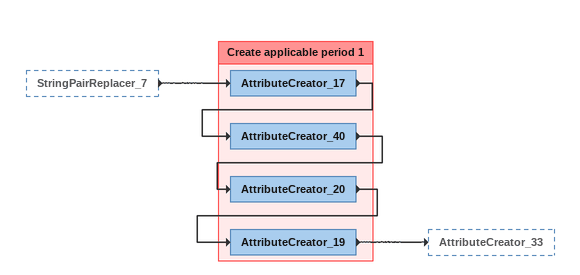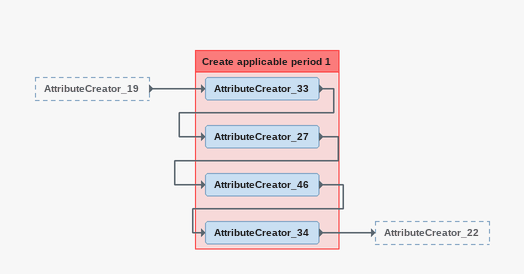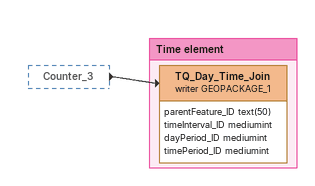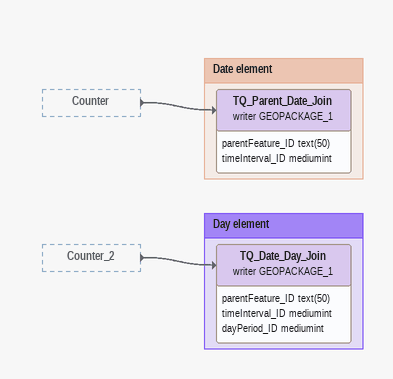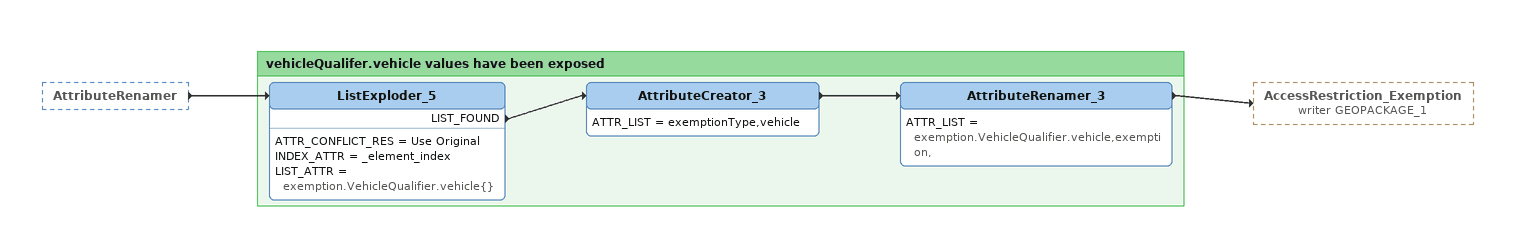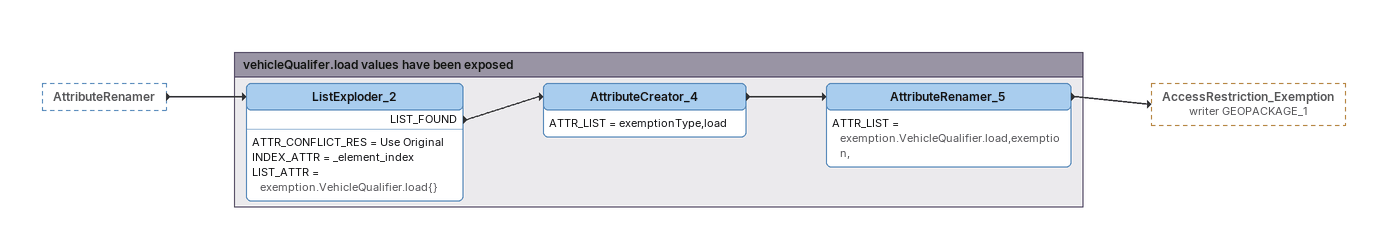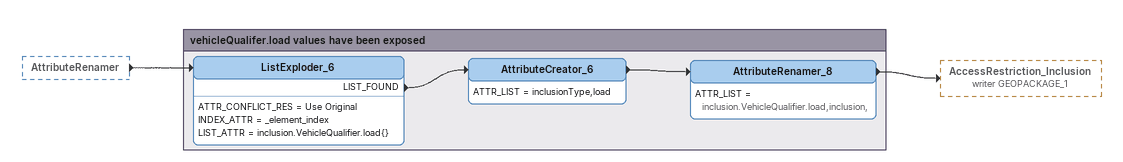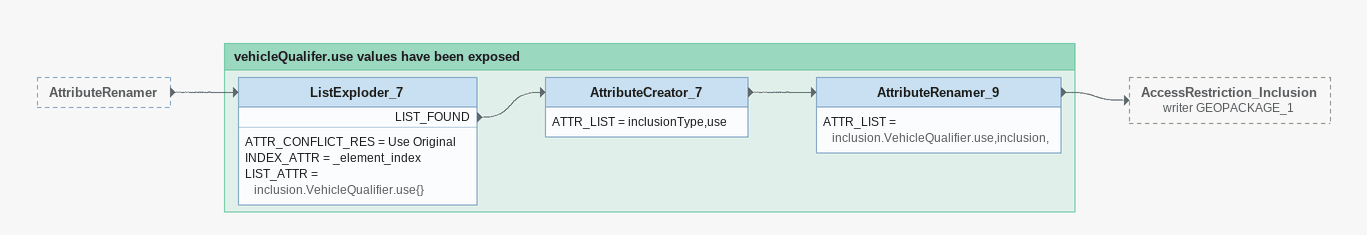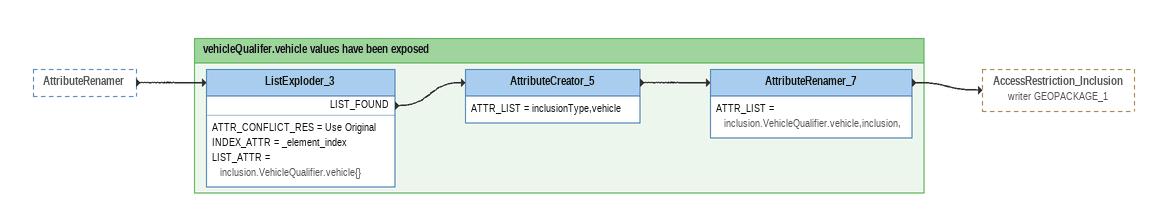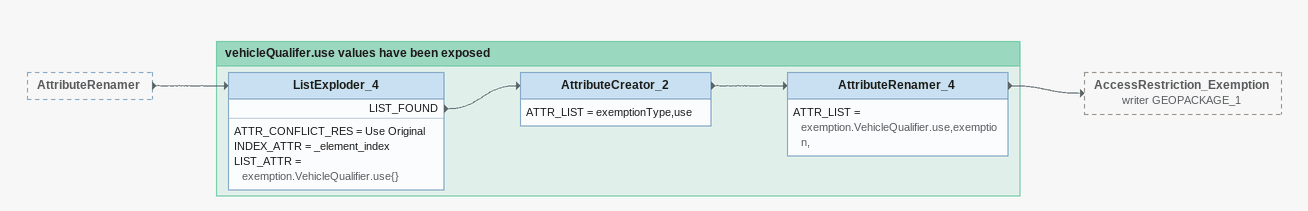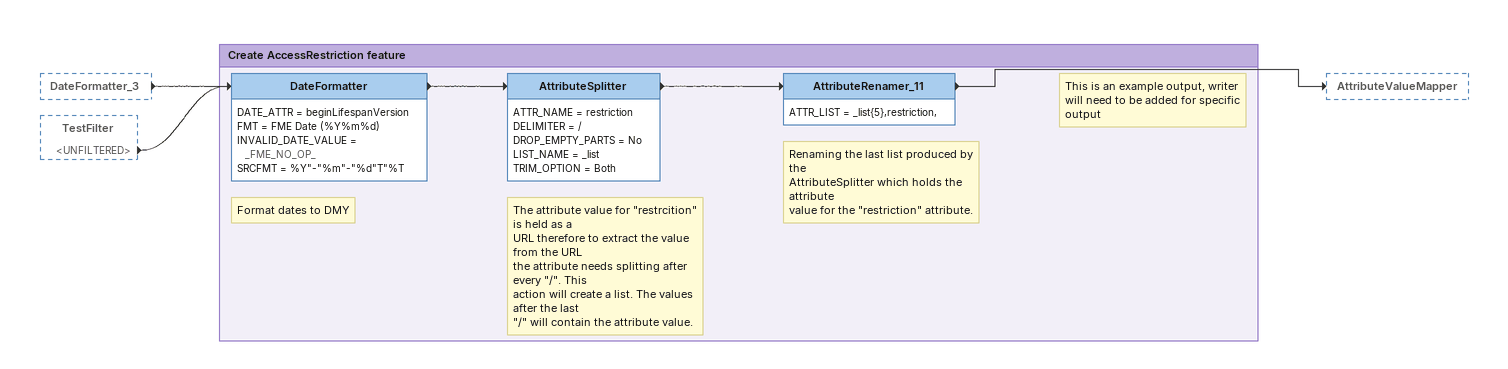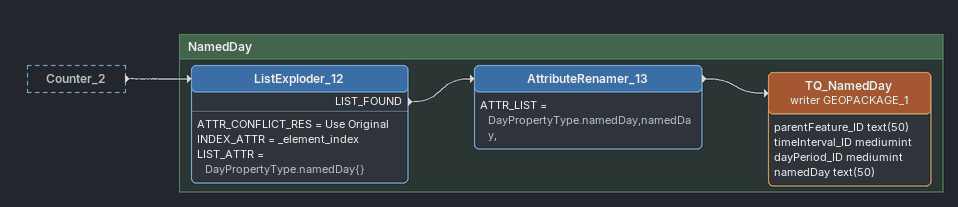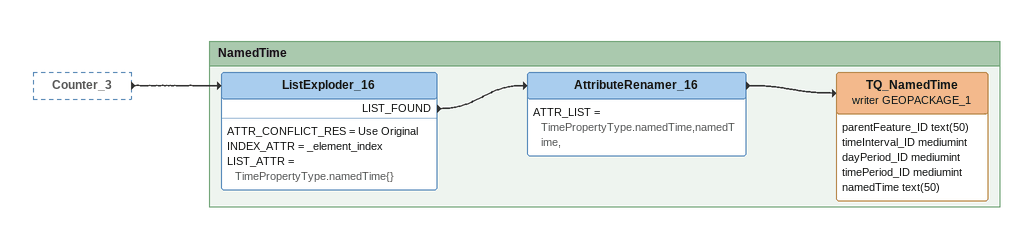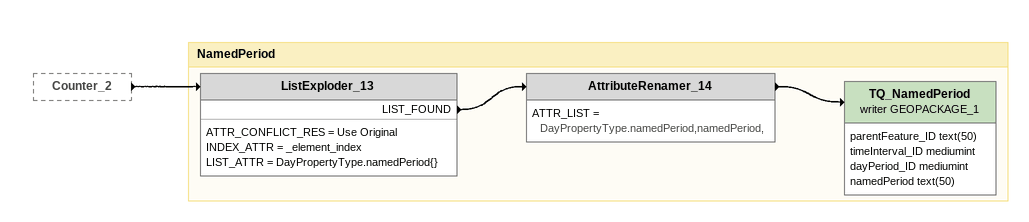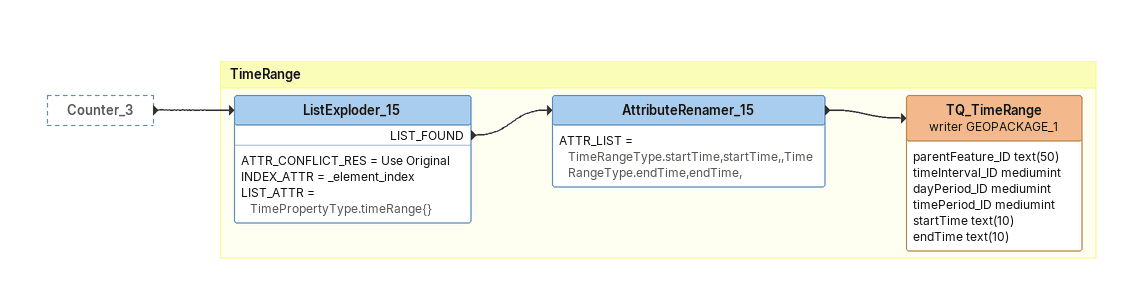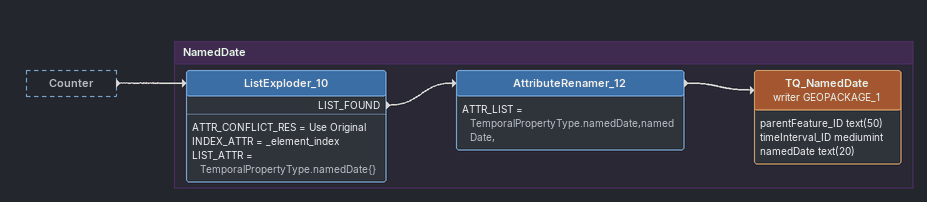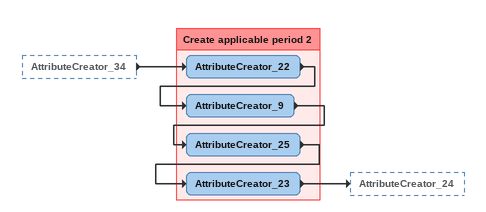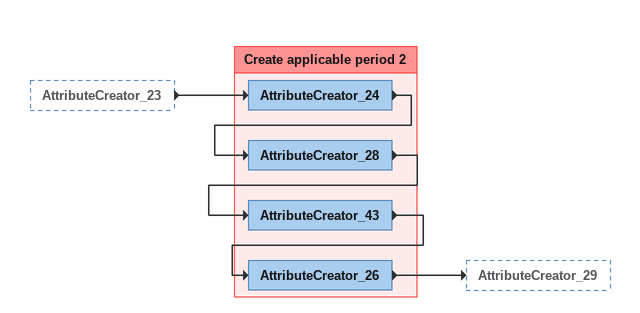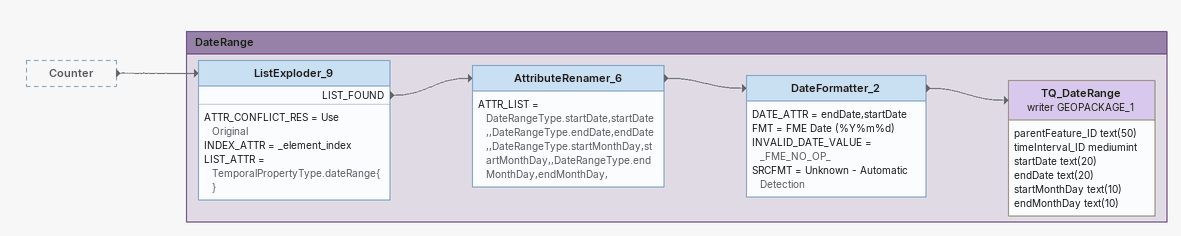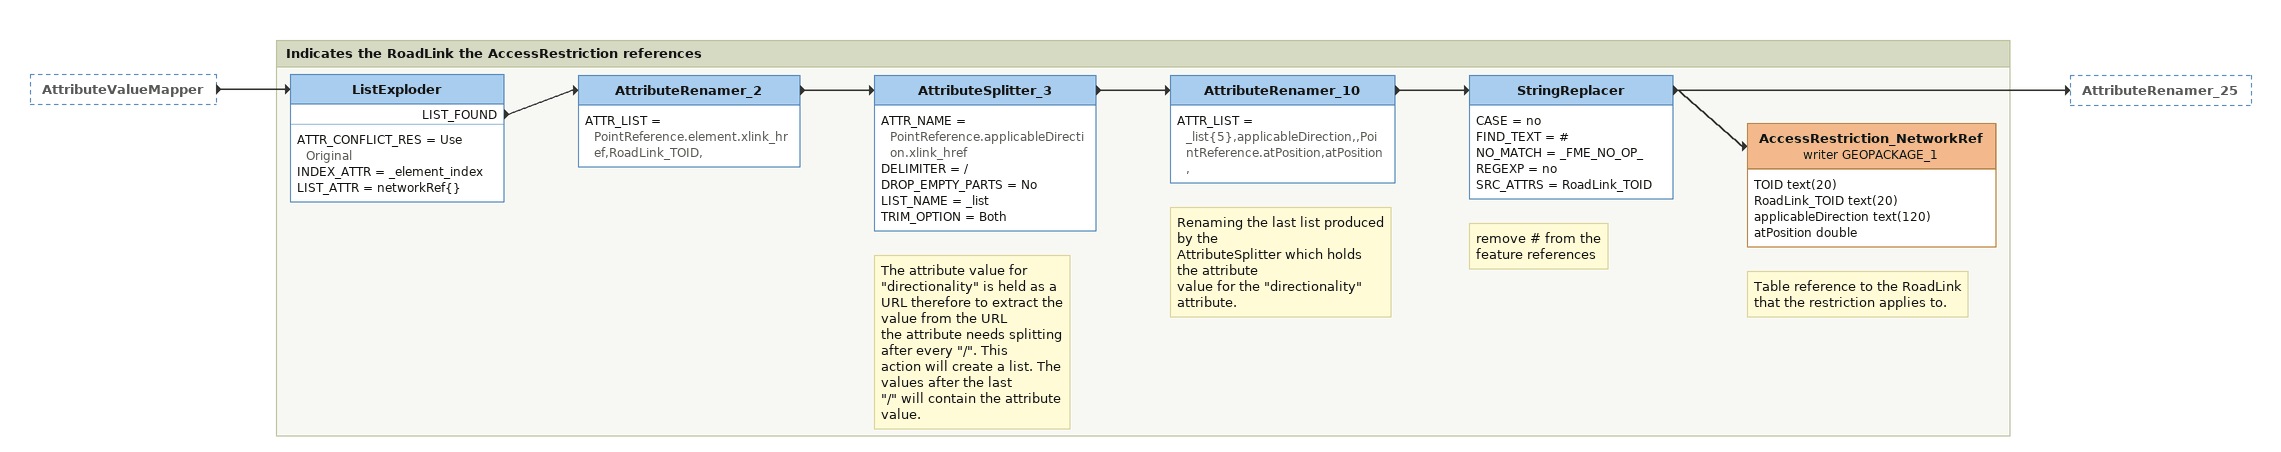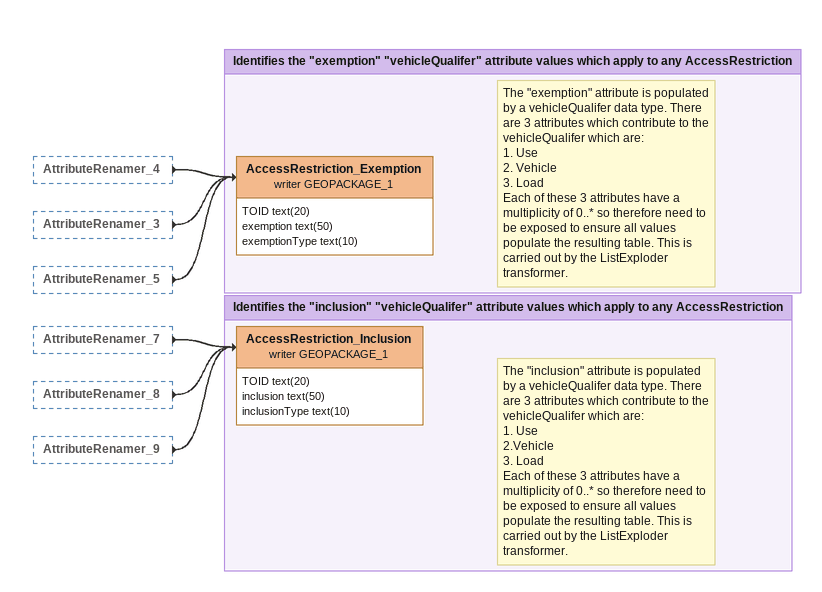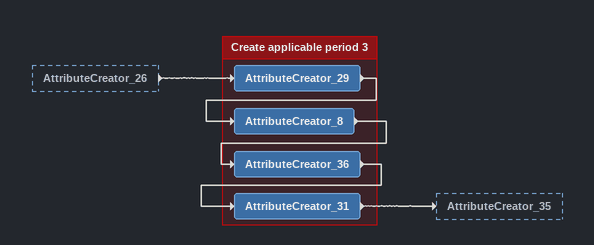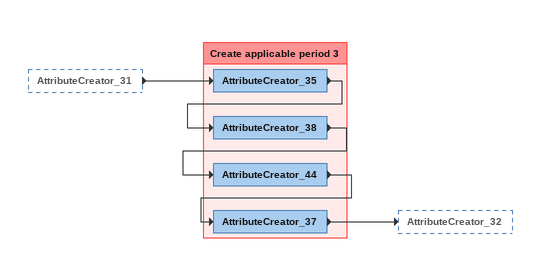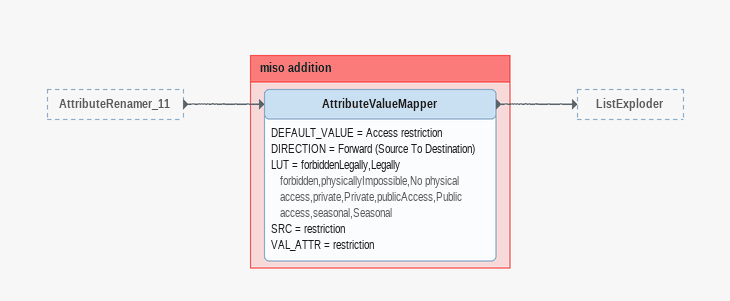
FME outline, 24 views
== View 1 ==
StringPairReplacer_7 [outside]
    -> AttributeCreator_17

Bookmark: Create applicable period 1
AttributeCreator_17
    -> AttributeCreator_40
AttributeCreator_40
    -> AttributeCreator_20
AttributeCreator_20
    -> AttributeCreator_19
AttributeCreator_19
    -> AttributeCreator_33

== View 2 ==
AttributeCreator_19 [outside]
    -> AttributeCreator_33

Bookmark: Create applicable period 1
AttributeCreator_33
    -> AttributeCreator_27
AttributeCreator_27
    -> AttributeCreator_46
AttributeCreator_46
    -> AttributeCreator_34
AttributeCreator_34
    -> AttributeCreator_22

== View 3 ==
Counter_3 [outside]
    -> TQ_Day_Time_Join (writer GEOPACKAGE_1)

Bookmark: Time element
TQ_Day_Time_Join (writer GEOPACKAGE_1)
    attributes: parentFeature_ID text(50), timeInterval_ID mediumint, dayPeriod_ID mediumint, timePeriod_ID mediumint

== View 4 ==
Counter [outside]
    -> TQ_Parent_Date_Join (writer GEOPACKAGE_1)
Counter_2 [outside]
    -> TQ_Date_Day_Join (writer GEOPACKAGE_1)

Bookmark: Date element
TQ_Parent_Date_Join (writer GEOPACKAGE_1)
    attributes: parentFeature_ID text(50), timeInterval_ID mediumint

Bookmark: Day element
TQ_Date_Day_Join (writer GEOPACKAGE_1)
    attributes: parentFeature_ID text(50), timeInterval_ID mediumint, dayPeriod_ID mediumint

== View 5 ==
AttributeRenamer [outside]
    -> ListExploder_5

Bookmark: vehicleQualifer.vehicle values have been exposed
ListExploder_5
    ATTR_CONFLICT_RES = Use Original
    INDEX_ATTR = _element_index
    LIST_ATTR = exemption.VehicleQualifier.vehicle{}
    LIST_FOUND -> AttributeCreator_3
AttributeCreator_3
    ATTR_LIST = exemptionType,vehicle
    -> AttributeRenamer_3
AttributeRenamer_3
    ATTR_LIST = exemption.VehicleQualifier.vehicle,exemption,
    -> AccessRestriction_Exemption (writer GEOPACKAGE_1)

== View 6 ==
AttributeRenamer [outside]
    -> ListExploder_2

Bookmark: vehicleQualifer.load values have been exposed
ListExploder_2
    ATTR_CONFLICT_RES = Use Original
    INDEX_ATTR = _element_index
    LIST_ATTR = exemption.VehicleQualifier.load{}
    LIST_FOUND -> AttributeCreator_4
AttributeCreator_4
    ATTR_LIST = exemptionType,load
    -> AttributeRenamer_5
AttributeRenamer_5
    ATTR_LIST = exemption.VehicleQualifier.load,exemption,
    -> AccessRestriction_Exemption (writer GEOPACKAGE_1)

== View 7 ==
AttributeRenamer [outside]
    -> ListExploder_6

Bookmark: vehicleQualifer.load values have been exposed
ListExploder_6
    ATTR_CONFLICT_RES = Use Original
    INDEX_ATTR = _element_index
    LIST_ATTR = inclusion.VehicleQualifier.load{}
    LIST_FOUND -> AttributeCreator_6
AttributeCreator_6
    ATTR_LIST = inclusionType,load
    -> AttributeRenamer_8
AttributeRenamer_8
    ATTR_LIST = inclusion.VehicleQualifier.load,inclusion,
    -> AccessRestriction_Inclusion (writer GEOPACKAGE_1)

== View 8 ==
AttributeRenamer [outside]
    -> ListExploder_7

Bookmark: vehicleQualifer.use values have been exposed
ListExploder_7
    ATTR_CONFLICT_RES = Use Original
    INDEX_ATTR = _element_index
    LIST_ATTR = inclusion.VehicleQualifier.use{}
    LIST_FOUND -> AttributeCreator_7
AttributeCreator_7
    ATTR_LIST = inclusionType,use
    -> AttributeRenamer_9
AttributeRenamer_9
    ATTR_LIST = inclusion.VehicleQualifier.use,inclusion,
    -> AccessRestriction_Inclusion (writer GEOPACKAGE_1)

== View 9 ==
AttributeRenamer [outside]
    -> ListExploder_3

Bookmark: vehicleQualifer.vehicle values have been exposed
ListExploder_3
    ATTR_CONFLICT_RES = Use Original
    INDEX_ATTR = _element_index
    LIST_ATTR = inclusion.VehicleQualifier.vehicle{}
    LIST_FOUND -> AttributeCreator_5
AttributeCreator_5
    ATTR_LIST = inclusionType,vehicle
    -> AttributeRenamer_7
AttributeRenamer_7
    ATTR_LIST = inclusion.VehicleQualifier.vehicle,inclusion,
    -> AccessRestriction_Inclusion (writer GEOPACKAGE_1)

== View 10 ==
AttributeRenamer [outside]
    -> ListExploder_4

Bookmark: vehicleQualifer.use values have been exposed
ListExploder_4
    ATTR_CONFLICT_RES = Use Original
    INDEX_ATTR = _element_index
    LIST_ATTR = exemption.VehicleQualifier.use{}
    LIST_FOUND -> AttributeCreator_2
AttributeCreator_2
    ATTR_LIST = exemptionType,use
    -> AttributeRenamer_4
AttributeRenamer_4
    ATTR_LIST = exemption.VehicleQualifier.use,exemption,
    -> AccessRestriction_Exemption (writer GEOPACKAGE_1)

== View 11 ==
DateFormatter_3 [outside]
    -> DateFormatter
TestFilter [outside]
    <UNFILTERED> -> DateFormatter

Bookmark: Create AccessRestriction feature
Note: Format dates to DMY
DateFormatter
    DATE_ATTR = beginLifespanVersion
    FMT = FME Date (%Y%m%d)
    INVALID_DATE_VALUE = _FME_NO_OP_
    SRCFMT = %Y"-"%m"-"%d"T"%T
    -> AttributeSplitter
Note: The attribute value for "restrcition" is held as a / URL therefore to extract the value from the URL / the attribute needs splitting after every "/". This / action will create a list. The values after the last / "/" will contain the attribute value.
AttributeSplitter
    ATTR_NAME = restriction
    DELIMITER = /
    DROP_EMPTY_PARTS = No
    LIST_NAME = _list
    TRIM_OPTION = Both
    -> AttributeRenamer_11
Note: Renaming the last list produced by the / AttributeSplitter which holds the attribute / value for the "restriction" attribute.
Note: This is an example output, writer will need to be added for specific output
AttributeRenamer_11
    ATTR_LIST = _list{5},restriction,
    -> AttributeValueMapper

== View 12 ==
Counter_2 [outside]
    -> ListExploder_12

Bookmark: NamedDay
ListExploder_12
    ATTR_CONFLICT_RES = Use Original
    INDEX_ATTR = _element_index
    LIST_ATTR = DayPropertyType.namedDay{}
    LIST_FOUND -> AttributeRenamer_13
AttributeRenamer_13
    ATTR_LIST = DayPropertyType.namedDay,namedDay,
    -> TQ_NamedDay (writer GEOPACKAGE_1)
TQ_NamedDay (writer GEOPACKAGE_1)
    attributes: parentFeature_ID text(50), timeInterval_ID mediumint, dayPeriod_ID mediumint, namedDay text(50)

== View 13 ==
Counter_3 [outside]
    -> ListExploder_16

Bookmark: NamedTime
ListExploder_16
    ATTR_CONFLICT_RES = Use Original
    INDEX_ATTR = _element_index
    LIST_ATTR = TimePropertyType.namedTime{}
    LIST_FOUND -> AttributeRenamer_16
AttributeRenamer_16
    ATTR_LIST = TimePropertyType.namedTime,namedTime,
    -> TQ_NamedTime (writer GEOPACKAGE_1)
TQ_NamedTime (writer GEOPACKAGE_1)
    attributes: parentFeature_ID text(50), timeInterval_ID mediumint, dayPeriod_ID mediumint, timePeriod_ID mediumint, namedTime text(50)

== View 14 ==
Counter_2 [outside]
    -> ListExploder_13

Bookmark: NamedPeriod
ListExploder_13
    ATTR_CONFLICT_RES = Use Original
    INDEX_ATTR = _element_index
    LIST_ATTR = DayPropertyType.namedPeriod{}
    LIST_FOUND -> AttributeRenamer_14
AttributeRenamer_14
    ATTR_LIST = DayPropertyType.namedPeriod,namedPeriod,
    -> TQ_NamedPeriod (writer GEOPACKAGE_1)
TQ_NamedPeriod (writer GEOPACKAGE_1)
    attributes: parentFeature_ID text(50), timeInterval_ID mediumint, dayPeriod_ID mediumint, namedPeriod text(50)

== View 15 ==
Counter_3 [outside]
    -> ListExploder_15

Bookmark: TimeRange
ListExploder_15
    ATTR_CONFLICT_RES = Use Original
    INDEX_ATTR = _element_index
    LIST_ATTR = TimePropertyType.timeRange{}
    LIST_FOUND -> AttributeRenamer_15
AttributeRenamer_15
    ATTR_LIST = TimeRangeType.startTime,startTime,,TimeRangeType.endTime,endTime,
    -> TQ_TimeRange (writer GEOPACKAGE_1)
TQ_TimeRange (writer GEOPACKAGE_1)
    attributes: parentFeature_ID text(50), timeInterval_ID mediumint, dayPeriod_ID mediumint, timePeriod_ID mediumint, startTime text(10), endTime text(10)

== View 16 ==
Counter [outside]
    -> ListExploder_10

Bookmark: NamedDate
ListExploder_10
    ATTR_CONFLICT_RES = Use Original
    INDEX_ATTR = _element_index
    LIST_ATTR = TemporalPropertyType.namedDate{}
    LIST_FOUND -> AttributeRenamer_12
AttributeRenamer_12
    ATTR_LIST = TemporalPropertyType.namedDate,namedDate,
    -> TQ_NamedDate (writer GEOPACKAGE_1)
TQ_NamedDate (writer GEOPACKAGE_1)
    attributes: parentFeature_ID text(50), timeInterval_ID mediumint, namedDate text(20)

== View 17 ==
AttributeCreator_34 [outside]
    -> AttributeCreator_22

Bookmark: Create applicable period 2
AttributeCreator_22
    -> AttributeCreator_9
AttributeCreator_9
    -> AttributeCreator_25
AttributeCreator_25
    -> AttributeCreator_23
AttributeCreator_23
    -> AttributeCreator_24

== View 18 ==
AttributeCreator_23 [outside]
    -> AttributeCreator_24

Bookmark: Create applicable period 2
AttributeCreator_24
    -> AttributeCreator_28
AttributeCreator_28
    -> AttributeCreator_43
AttributeCreator_43
    -> AttributeCreator_26
AttributeCreator_26
    -> AttributeCreator_29

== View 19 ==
Counter [outside]
    -> ListExploder_9

Bookmark: DateRange
ListExploder_9
    ATTR_CONFLICT_RES = Use Original
    INDEX_ATTR = _element_index
    LIST_ATTR = TemporalPropertyType.dateRange{}
    LIST_FOUND -> AttributeRenamer_6
AttributeRenamer_6
    ATTR_LIST = DateRangeType.startDate,startDate,,DateRangeType.endDate,endDate,,DateRangeType.startMonthDay,startMonthDay,,DateRangeType.endMonthDay,endMonthDay,
    -> DateFormatter_2
DateFormatter_2
    DATE_ATTR = endDate,startDate
    FMT = FME Date (%Y%m%d)
    INVALID_DATE_VALUE = _FME_NO_OP_
    SRCFMT = Unknown - Automatic Detection
    -> TQ_DateRange (writer GEOPACKAGE_1)
TQ_DateRange (writer GEOPACKAGE_1)
    attributes: parentFeature_ID text(50), timeInterval_ID mediumint, startDate text(20), endDate text(20), startMonthDay text(10), endMonthDay text(10)

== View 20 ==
AttributeValueMapper [outside]
    -> ListExploder

Bookmark: Indicates the RoadLink the AccessRestriction references
ListExploder
    ATTR_CONFLICT_RES = Use Original
    INDEX_ATTR = _element_index
    LIST_ATTR = networkRef{}
    LIST_FOUND -> AttributeRenamer_2
AttributeRenamer_2
    ATTR_LIST = PointReference.element.xlink_href,RoadLink_TOID,
    -> AttributeSplitter_3
Note: The attribute value for "directionality" is held as a / URL therefore to extract the value from the URL / the attribute needs splitting after every "/". This / action will create a list. The values after the last / "/" will contain the attribute value.
AttributeSplitter_3
    ATTR_NAME = PointReference.applicableDirection.xlink_href
    DELIMITER = /
    DROP_EMPTY_PARTS = No
    LIST_NAME = _list
    TRIM_OPTION = Both
    -> AttributeRenamer_10
Note: Renaming the last list produced by the / AttributeSplitter which holds the attribute / value for the "directionality" attribute.
AttributeRenamer_10
    ATTR_LIST = _list{5},applicableDirection,,PointReference.atPosition,atPosition,
    -> StringReplacer
Note: remove # from the / feature references
StringReplacer
    CASE = no
    FIND_TEXT = #
    NO_MATCH = _FME_NO_OP_
    REGEXP = no
    SRC_ATTRS = RoadLink_TOID
    -> AccessRestriction_NetworkRef (writer GEOPACKAGE_1)
    -> AttributeRenamer_25
Note: Table reference to the RoadLink that the restriction applies to.
AccessRestriction_NetworkRef (writer GEOPACKAGE_1)
    attributes: TOID text(20), RoadLink_TOID text(20), applicableDirection text(120), atPosition double

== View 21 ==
AttributeRenamer_4 [outside]
    -> AccessRestriction_Exemption (writer GEOPACKAGE_1)
AttributeRenamer_3 [outside]
    -> AccessRestriction_Exemption (writer GEOPACKAGE_1)
AttributeRenamer_5 [outside]
    -> AccessRestriction_Exemption (writer GEOPACKAGE_1)
AttributeRenamer_7 [outside]
    -> AccessRestriction_Inclusion (writer GEOPACKAGE_1)
AttributeRenamer_8 [outside]
    -> AccessRestriction_Inclusion (writer GEOPACKAGE_1)
AttributeRenamer_9 [outside]
    -> AccessRestriction_Inclusion (writer GEOPACKAGE_1)

Bookmark: Identifies the "exemption" "vehicleQualifer" attribute values which apply to any AccessRestriction
Note: The "exemption" attribute is populated by a vehicleQualifer data type. There are 3 attributes which contribute to the vehicleQualifer which are: / 1. Use / 2. Vehicle / 3. Load / Each of these 3 attributes have a multiplicity of 0..* so therefore need to be exposed to ensure all values populate the resulting table. This is carried out by the ListExploder transformer.
AccessRestriction_Exemption (writer GEOPACKAGE_1)
    attributes: TOID text(20), exemption text(50), exemptionType text(10)

Bookmark: Identifies the "inclusion" "vehicleQualifer" attribute values which apply to any AccessRestriction
Note: The "inclusion" attribute is populated by a vehicleQualifer data type. There are 3 attributes which contribute to the vehicleQualifer which are: / 1. Use / 2.Vehicle / 3. Load / Each of these 3 attributes have a multiplicity of 0..* so therefore need to be exposed to ensure all values populate the resulting table. This is carried out by the ListExploder transformer.
AccessRestriction_Inclusion (writer GEOPACKAGE_1)
    attributes: TOID text(20), inclusion text(50), inclusionType text(10)

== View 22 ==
AttributeCreator_26 [outside]
    -> AttributeCreator_29

Bookmark: Create applicable period 3
AttributeCreator_29
    -> AttributeCreator_8
AttributeCreator_8
    -> AttributeCreator_36
AttributeCreator_36
    -> AttributeCreator_31
AttributeCreator_31
    -> AttributeCreator_35

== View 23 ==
AttributeCreator_31 [outside]
    -> AttributeCreator_35

Bookmark: Create applicable period 3
AttributeCreator_35
    -> AttributeCreator_38
AttributeCreator_38
    -> AttributeCreator_44
AttributeCreator_44
    -> AttributeCreator_37
AttributeCreator_37
    -> AttributeCreator_32

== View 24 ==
AttributeRenamer_11 [outside]
    -> AttributeValueMapper

Bookmark: miso addition
AttributeValueMapper
    DEFAULT_VALUE = Access restriction
    DIRECTION = Forward (Source To Destination)
    LUT = forbiddenLegally,Legally forbidden,physicallyImpossible,No physical access,private,Private,publicAccess,Public access,seasonal,Seasonal
    SRC = restriction
    VAL_ATTR = restriction
    -> ListExploder
